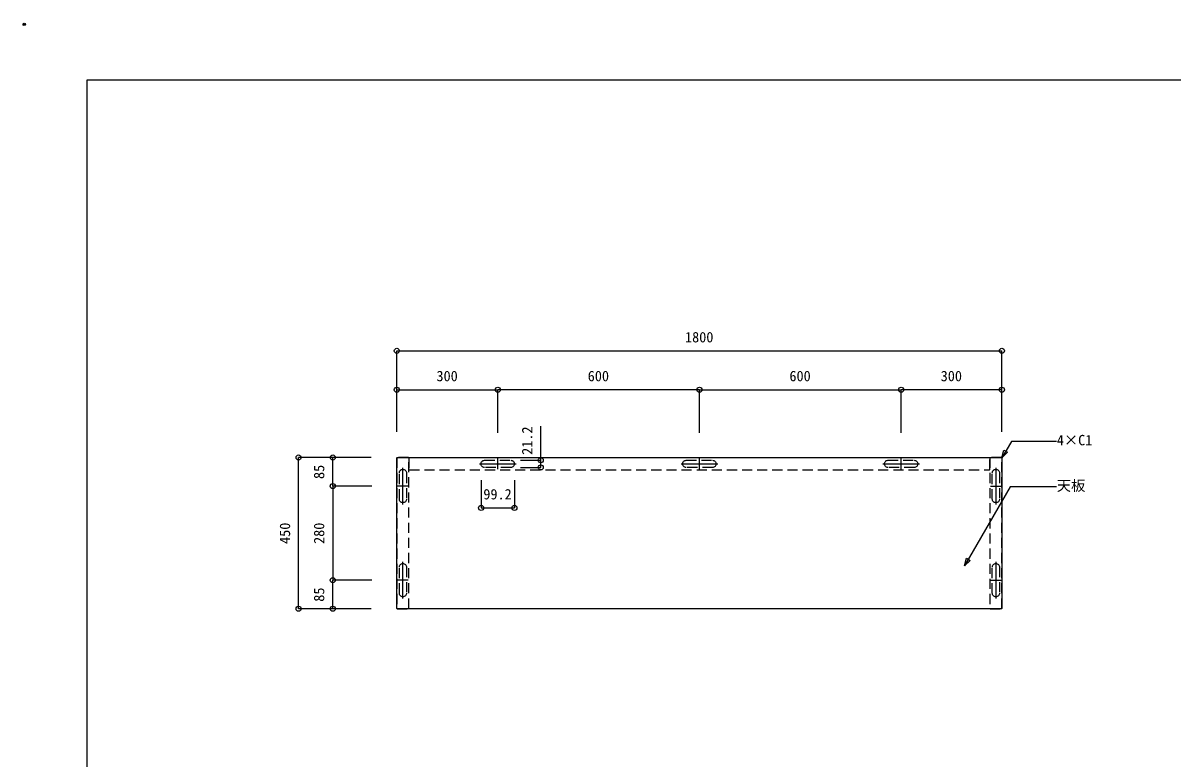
# Model space of a CAD drawing. Units: millimetres, scale not verified. Extents: x -3154 to 3154, y -2231 to 2231.
# Drawn here: x -3154 to 267, y 42 to 2231 of the extents above; entities that cross this region are included whole.
import ezdxf
from ezdxf.enums import TextEntityAlignment as Align

# ---------------------------------------------------------------- set-up
doc = ezdxf.new("R2010")
doc.units = ezdxf.units.MM
doc.header["$LTSCALE"] = 15
doc.header["$PDMODE"] = 32
doc.header["$PDSIZE"] = 7.5
doc.linetypes.add('DASHED2', pattern=[3, 2, -1])
for name, color, linetype in [('0-0', 7, 'Continuous'), ('1-0', 7, 'DASHED2'), ('2-0', 4, 'Continuous'), ('3-0', 7, 'Continuous')]:
    doc.layers.add(name, color=color, linetype=linetype)
doc.styles.add('ＭＳ ゴシック', font='')
doc.styles.get('ＭＳ ゴシック').set_extended_font_data('MS Gothic')

msp = doc.modelspace()

# ---------------------------------------------------------------- linework, layer by layer
at = {"layer": '0-0', "color": 2}
for p, q in [((-2962.5, -2062.5), (-2962.5, 2062.5)), ((-2962.5, 2062.5), (2962.5, 2062.5))]:
    msp.add_line(p, q, dxfattribs=at)
at = {"layer": '0-0'}
msp.add_point((-3150, 2227.5), dxfattribs=at)
at = {"layer": '1-0'}
for p, q in [((-1780.61, 930.47), (-1702.61, 930.47)), ((-1180.61, 930.47), (-1102.61, 930.47)), ((-580.61, 930.47), (-502.61, 930.47)), ((-2034.21, 814.87), (-2034.21, 892.87)), ((-2013.01, 892.87), (-2013.01, 814.87)), ((-1702.61, 909.27), (-1780.61, 909.27)), ((-1102.61, 909.27), (-1180.61, 909.27)), ((-502.61, 909.27), (-580.61, 909.27)), ((-270.21, 814.87), (-270.21, 892.87)), ((-249.01, 892.87), (-249.01, 814.87)), ((-2034.21, 534.87), (-2034.21, 612.87)), ((-2013.01, 612.87), (-2013.01, 534.87)), ((-270.21, 534.87), (-270.21, 612.87)), ((-249.01, 612.87), (-249.01, 534.87))]:
    msp.add_line(p, q, dxfattribs=at)
at = {"layer": '1-0', "color": 3, "linetype": 'Continuous'}
for p, q in [((-1741.61, 904.27), (-1741.61, 935.47)), ((-1141.61, 904.27), (-1141.61, 935.47)), ((-541.61, 904.27), (-541.61, 935.47)), ((-2023.61, 799.27), (-2023.61, 908.47)), ((-1796.21, 919.87), (-1687.01, 919.87)), ((-1196.21, 919.87), (-1087.01, 919.87)), ((-596.21, 919.87), (-487.01, 919.87)), ((-259.61, 908.47), (-259.61, 799.27)), ((-2008.01, 853.87), (-2039.21, 853.87)), ((-275.21, 853.87), (-244.01, 853.87)), ((-2023.61, 519.27), (-2023.61, 628.47)), ((-259.61, 628.47), (-259.61, 519.27)), ((-2008.01, 573.87), (-2039.21, 573.87)), ((-275.21, 573.87), (-244.01, 573.87))]:
    msp.add_line(p, q, dxfattribs=at)
at = {"layer": '1-0', "linetype": 'Continuous'}
for points in [[(-2040.61, 938.87), (-2041.61, 937.87), (-2040.61, 938.87)], [(-2040.61, 938.87), (-242.61, 938.87), (-241.61, 937.87), (-241.61, 489.87), (-242.61, 488.87), (-2040.61, 488.87), (-2041.61, 489.87), (-2041.61, 937.87)], [(-1780.61, 909.27), (-1782.68, 909.48), (-1784.66, 910.08), (-1786.5, 911.06), (-1788.1, 912.38), (-1789.42, 913.98), (-1790.4, 915.82), (-1791, 917.8), (-1791, 921.94), (-1790.4, 923.93), (-1789.42, 925.76), (-1788.1, 927.37), (-1786.5, 928.69), (-1784.66, 929.67), (-1782.68, 930.27), (-1780.61, 930.47)], [(-1702.61, 930.47), (-1700.54, 930.27), (-1698.55, 929.67), (-1696.72, 928.69), (-1695.11, 927.37), (-1693.79, 925.76), (-1692.81, 923.93), (-1692.21, 921.94), (-1692.21, 917.8), (-1692.81, 915.82), (-1693.79, 913.98), (-1695.11, 912.38), (-1696.72, 911.06), (-1698.55, 910.08), (-1700.54, 909.48), (-1702.61, 909.27)], [(-1180.61, 909.27), (-1182.68, 909.48), (-1184.66, 910.08), (-1186.5, 911.06), (-1188.1, 912.38), (-1189.42, 913.98), (-1190.4, 915.82), (-1191, 917.8), (-1191, 921.94), (-1190.4, 923.93), (-1189.42, 925.76), (-1188.1, 927.37), (-1186.5, 928.69), (-1184.66, 929.67), (-1182.68, 930.27), (-1180.61, 930.47)], [(-1102.61, 930.47), (-1100.54, 930.27), (-1098.55, 929.67), (-1096.72, 928.69), (-1095.11, 927.37), (-1093.79, 925.76), (-1092.81, 923.93), (-1092.21, 921.94), (-1092.21, 917.8), (-1092.81, 915.82), (-1093.79, 913.98), (-1095.11, 912.38), (-1096.72, 911.06), (-1098.55, 910.08), (-1100.54, 909.48), (-1102.61, 909.27)], [(-580.61, 909.27), (-582.68, 909.48), (-584.66, 910.08), (-586.5, 911.06), (-588.1, 912.38), (-589.42, 913.98), (-590.4, 915.82), (-591, 917.8), (-591, 921.94), (-590.4, 923.93), (-589.42, 925.76), (-588.1, 927.37), (-586.5, 928.69), (-584.66, 929.67), (-582.68, 930.27), (-580.61, 930.47)], [(-502.61, 930.47), (-500.54, 930.27), (-498.55, 929.67), (-496.72, 928.69), (-495.11, 927.37), (-493.79, 925.76), (-492.81, 923.93), (-492.21, 921.94), (-492.21, 917.8), (-492.81, 915.82), (-493.79, 913.98), (-495.11, 912.38), (-496.72, 911.06), (-498.55, 910.08), (-500.54, 909.48), (-502.61, 909.27)], [(-2034.21, 892.87), (-2034, 894.94), (-2033.4, 896.93), (-2032.42, 898.76), (-2031.1, 900.37), (-2029.5, 901.69), (-2027.66, 902.67), (-2025.68, 903.27), (-2021.54, 903.27), (-2019.55, 902.67), (-2017.72, 901.69), (-2016.11, 900.37), (-2014.79, 898.76), (-2013.81, 896.93), (-2013.21, 894.94), (-2013.01, 892.87)], [(-270.21, 892.87), (-270, 894.94), (-269.4, 896.93), (-268.42, 898.76), (-267.1, 900.37), (-265.5, 901.69), (-263.66, 902.67), (-261.68, 903.27), (-257.54, 903.27), (-255.55, 902.67), (-253.72, 901.69), (-252.11, 900.37), (-250.79, 898.76), (-249.81, 896.93), (-249.21, 894.94), (-249.01, 892.87)], [(-2013.01, 814.87), (-2013.21, 812.8), (-2013.81, 810.82), (-2014.79, 808.98), (-2016.11, 807.38), (-2017.72, 806.06), (-2019.55, 805.08), (-2021.54, 804.48), (-2025.68, 804.48), (-2027.66, 805.08), (-2029.5, 806.06), (-2031.1, 807.38), (-2032.42, 808.98), (-2033.4, 810.82), (-2034, 812.8), (-2034.21, 814.87)], [(-249.01, 814.87), (-249.21, 812.8), (-249.81, 810.82), (-250.79, 808.98), (-252.11, 807.38), (-253.72, 806.06), (-255.55, 805.08), (-257.54, 804.48), (-261.68, 804.48), (-263.66, 805.08), (-265.5, 806.06), (-267.1, 807.38), (-268.42, 808.98), (-269.4, 810.82), (-270, 812.8), (-270.21, 814.87)], [(-2034.21, 612.87), (-2034, 614.94), (-2033.4, 616.93), (-2032.42, 618.76), (-2031.1, 620.37), (-2029.5, 621.69), (-2027.66, 622.67), (-2025.68, 623.27), (-2021.54, 623.27), (-2019.55, 622.67), (-2017.72, 621.69), (-2016.11, 620.37), (-2014.79, 618.76), (-2013.81, 616.93), (-2013.21, 614.94), (-2013.01, 612.87)], [(-270.21, 612.87), (-270, 614.94), (-269.4, 616.93), (-268.42, 618.76), (-267.1, 620.37), (-265.5, 621.69), (-263.66, 622.67), (-261.68, 623.27), (-257.54, 623.27), (-255.55, 622.67), (-253.72, 621.69), (-252.11, 620.37), (-250.79, 618.76), (-249.81, 616.93), (-249.21, 614.94), (-249.01, 612.87)], [(-2013.01, 534.87), (-2013.21, 532.8), (-2013.81, 530.82), (-2014.79, 528.98), (-2016.11, 527.38), (-2017.72, 526.06), (-2019.55, 525.08), (-2021.54, 524.48), (-2025.68, 524.48), (-2027.66, 525.08), (-2029.5, 526.06), (-2031.1, 527.38), (-2032.42, 528.98), (-2033.4, 530.82), (-2034, 532.8), (-2034.21, 534.87)], [(-249.01, 534.87), (-249.21, 532.8), (-249.81, 530.82), (-250.79, 528.98), (-252.11, 527.38), (-253.72, 526.06), (-255.55, 525.08), (-257.54, 524.48), (-261.68, 524.48), (-263.66, 525.08), (-265.5, 526.06), (-267.1, 527.38), (-268.42, 528.98), (-269.4, 530.82), (-270, 532.8), (-270.21, 534.87)]]:
    msp.add_lwpolyline(points, dxfattribs=at)
at = {"layer": '1-0'}
for points in [[(-2041.61, 489.87), (-2040.61, 488.87), (-2006.61, 488.87), (-2005.61, 489.87), (-2005.61, 937.87), (-2006.61, 938.87), (-2040.61, 938.87), (-2041.61, 937.87)], [(-2004.61, 937.87), (-2005.61, 936.87), (-2005.61, 902.87), (-2004.61, 901.87), (-278.61, 901.87), (-277.61, 902.87), (-277.61, 936.87), (-278.61, 937.87)], [(-277.61, 489.87), (-276.61, 488.87), (-242.61, 488.87), (-241.61, 489.87), (-241.61, 937.87), (-242.61, 938.87), (-276.61, 938.87), (-277.61, 937.87)]]:
    msp.add_lwpolyline(points, close=True, dxfattribs=at)
at = {"layer": '2-0'}
for p, q in [((-2041.61, 1015.07), (-2041.61, 1256.1)), ((-2041.61, 1256.1), (-241.61, 1256.1)), ((-241.61, 1015.07), (-241.61, 1256.1)), ((-2041.61, 1015.07), (-2041.61, 1140.5)), ((-2041.61, 1140.5), (-1741.61, 1140.5)), ((-1741.61, 1012.67), (-1741.61, 1140.5)), ((-1741.61, 1012.67), (-1741.61, 1140.5)), ((-1141.61, 1140.5), (-1741.61, 1140.5)), ((-1141.61, 1012.67), (-1141.61, 1140.5)), ((-1141.61, 1012.67), (-1141.61, 1140.5)), ((-1141.61, 1140.5), (-541.61, 1140.5)), ((-541.61, 1012.67), (-541.61, 1140.5)), ((-241.61, 1140.5), (-541.61, 1140.5)), ((-541.61, 1012.67), (-541.61, 1140.5)), ((-241.61, 1015.07), (-241.61, 1140.5)), ((-1613.35, 909.27), (-1613.35, 1032.26)), ((-2117.8, 938.87), (-2333.95, 938.87)), ((-2333.95, 488.87), (-2333.95, 938.87)), ((-2117.8, 938.87), (-2232.34, 938.87)), ((-2232.34, 853.87), (-2232.34, 938.87)), ((-1673.84, 930.47), (-1613.35, 930.47)), ((-1613.35, 909.27), (-1613.35, 930.47)), ((-1673.84, 909.27), (-1613.35, 909.27)), ((-1791.21, 871.03), (-1791.21, 788.93)), ((-1692.01, 871.03), (-1692.01, 788.93)), ((-2116.4, 853.87), (-2232.34, 853.87)), ((-2232.34, 853.87), (-2232.34, 573.87)), ((-2116.4, 853.87), (-2232.34, 853.87)), ((-1791.21, 788.93), (-1692.01, 788.93)), ((-2116.4, 573.87), (-2232.34, 573.87)), ((-2232.34, 488.87), (-2232.34, 573.87)), ((-2116.4, 573.87), (-2232.34, 573.87)), ((-2117.8, 488.87), (-2333.95, 488.87)), ((-2117.8, 488.87), (-2232.34, 488.87))]:
    msp.add_line(p, q, dxfattribs=at)
for centre in [(-2041.61, 1256.1), (-241.61, 1256.1), (-2041.61, 1140.5), (-1741.61, 1140.5), (-1741.61, 1140.5), (-1141.61, 1140.5), (-1141.61, 1140.5), (-541.61, 1140.5), (-541.61, 1140.5), (-241.61, 1140.5), (-2333.95, 938.87), (-2232.34, 938.87), (-1613.35, 930.47), (-1613.35, 909.27), (-2232.34, 853.87), (-2232.34, 853.87), (-1791.21, 788.93), (-1692.01, 788.93), (-2232.34, 573.87), (-2232.34, 573.87), (-2333.95, 488.87), (-2232.34, 488.87)]:
    msp.add_circle(centre, 7.5, dxfattribs=at)
at = {"layer": '3-0', "color": 3}
for points in [[(-79.5, 986.9), (-213.3, 986.9), (-241.61, 937.87)], [(-79.5, 851.48), (-216.91, 851.48), (-352.61, 616.43)]]:
    msp.add_lwpolyline(points, dxfattribs=at)
for points in [[(-225.13, 954.35), (-241.61, 937.87), (-235.58, 960.38)], [(-336.14, 632.91), (-352.61, 616.43), (-346.58, 638.95)]]:
    msp.add_lwpolyline(points, close=True, dxfattribs=at)

# ---------------------------------------------------------------- texts
at = {"layer": '2-0', "style": 'ＭＳ ゴシック'}
for s, p in [('1800', (-1184.36, 1271.98)), ('300', (-1923.78, 1156.38)), ('600', (-1473.78, 1156.38)), ('600', (-873.78, 1156.38)), ('300', (-423.78, 1156.38)), ('99.2', (-1784.36, 804.8))]:
    msp.add_text(s, height=31.04, dxfattribs=at).set_placement(p, align=Align.BOTTOM_LEFT)
for s, p in [('21.2', (-1629.22, 946.74)), ('85', (-2248.21, 874.78)), ('450', (-2349.82, 681.7)), ('280', (-2248.21, 681.7)), ('85', (-2248.21, 509.78))]:
    msp.add_text(s, height=31.04, rotation=90, dxfattribs=at).set_placement(p, align=Align.BOTTOM_LEFT)

# ---------------------------------------------------------------- next in the draw order: wipeouts: each hides what was drawn before it
for points in [[(32.18, 1008.06), (32.18, 965.73), (-78.31, 965.73), (-78.31, 1008.06)], [(11.02, 872.64), (11.02, 830.31), (-78.31, 830.31), (-78.31, 872.64)]]:
    msp.add_wipeout(points)

# ---------------------------------------------------------------- next in the draw order: texts
at = {"layer": '3-0', "style": 'ＭＳ ゴシック'}
for s, p in [('4×C1', (-78.31, 965.73)), ('天板', (-78.31, 830.31))]:
    msp.add_text(s, height=31.04, dxfattribs=at).set_placement(p, align=Align.BOTTOM_LEFT)

doc.saveas('drawing.dxf')
